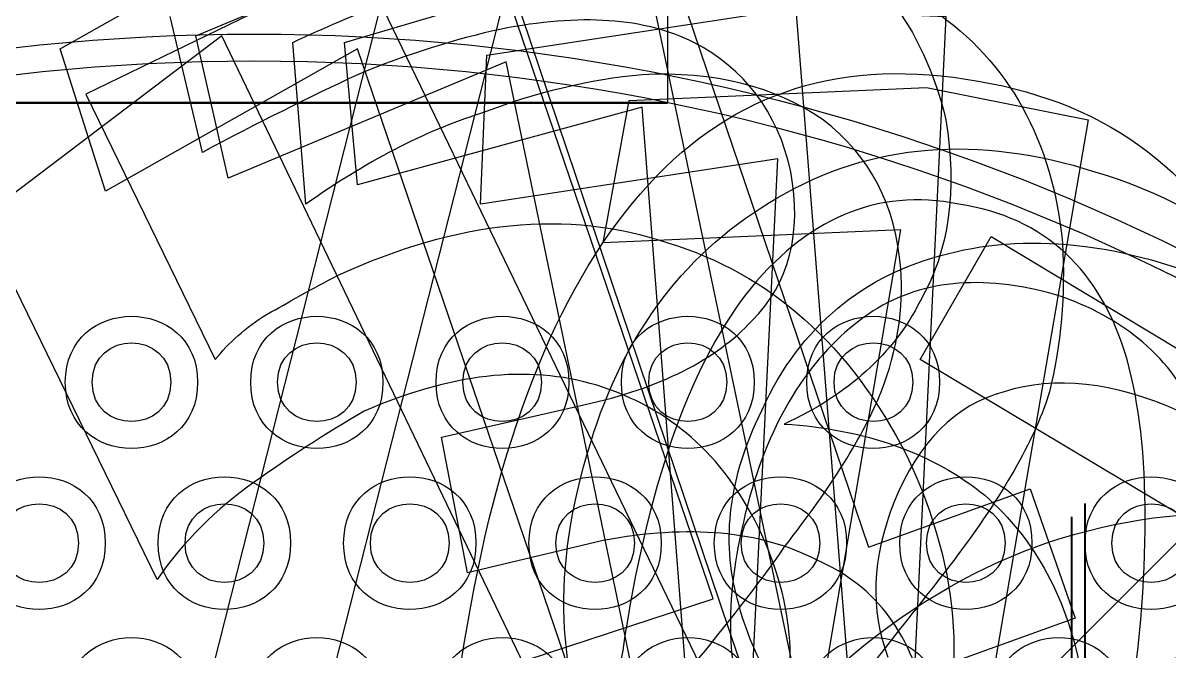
# Model space of a CAD drawing. Extents: x -12.2 to 12.2, y 340.7 to 359.5.
# Drawn here: x -0.158 to 0.624, y 353.152 to 353.58 of the extents above; entities that cross this region are included whole.
import ezdxf

# ---------------------------------------------------------------- set-up
doc = ezdxf.new("R2010")
doc.units = 0
doc.layers.get('0').update_dxf_attribs({"linetype": 'CONTINUOUS'})

msp = doc.modelspace()

# ---------------------------------------------------------------- linework, layer by layer
at = {"color": 5}
for points in [[(-0.300635, 354.391015), (0.281967, 354.391015), (0.281967, 353.526058), (-0.300635, 353.526058), (-0.300635, 354.391015)], [(-0.282355, 354.372347), (0.281967, 354.372347), (0.281967, 353.525669), (-0.282355, 353.525669), (-0.282355, 354.372347)], [(-0.056782, 353.335488), (-0.056782, 353.335488)], [(-0.038503, 353.335488), (-0.038503, 353.335488)], [(0.069617, 353.335488), (0.069617, 353.335488)], [(0.087896, 353.335488), (0.087896, 353.335488)], [(0.196015, 353.335488), (0.196015, 353.335488)], [(0.214683, 353.335488), (0.214683, 353.335488)], [(0.322414, 353.335488), (0.322414, 353.335488)], [(0.341082, 353.335488), (0.341082, 353.335488)], [(0.449202, 353.335488), (0.449202, 353.335488)], [(0.467481, 353.335488), (0.467481, 353.335488)], [(0.566667, 353.252747), (0.566455, 353.139886), (0.361775, 353.13969)], [(0.566522, 353.252553), (0.566583, 353.13982), (0.361788, 353.139566)], [(0.566301, 353.252596), (0.566696, 353.139793), (0.361793, 353.139731)], [(0.56655, 353.252543), (0.566535, 353.139826), (0.361801, 353.139791)], [(0.566588, 353.252672), (0.566687, 353.139565), (0.361828, 353.139829)], [(0.566402, 353.252616), (0.566634, 353.139893), (0.36183, 353.139872)], [(0.566368, 353.252566), (0.566444, 353.139811), (0.361835, 353.139572)], [(0.566724, 353.252711), (0.566743, 353.139807), (0.361844, 353.139681)], [(0.566553, 353.252377), (0.566545, 353.139641), (0.361846, 353.139665)], [(0.566666, 353.252519), (0.566709, 353.139572), (0.361861, 353.139761)], [(0.566531, 353.252449), (0.566687, 353.139696), (0.361882, 353.139717)], [(0.566398, 353.252636), (0.566549, 353.139763), (0.361884, 353.139518)], [(0.566682, 353.252805), (0.566662, 353.139902), (0.361888, 353.13966)], [(0.566559, 353.252762), (0.566685, 353.139863), (0.3619, 353.139798)], [(0.566677, 353.252493), (0.566697, 353.139641), (0.361901, 353.139635)], [(0.56646, 353.252616), (0.5664, 353.139883), (0.361908, 353.139678)], [(0.566702, 353.252622), (0.56666, 353.139675), (0.361924, 353.139858)], [(0.566675, 353.252688), (0.566379, 353.139711), (0.361986, 353.139928)], [(0.566506, 353.252364), (0.566504, 353.139907), (0.361999, 353.139764)], [(0.566574, 353.25276), (0.566757, 353.139692), (0.362023, 353.139726)], [(0.56662, 353.252673), (0.566675, 353.139618), (0.362042, 353.139748)], [(0.566393, 353.252706), (0.566715, 353.139717), (0.36205, 353.139655)], [(0.566558, 353.252452), (0.56672, 353.139727), (0.362055, 353.13979)], [(0.566598, 353.252756), (0.566472, 353.139856), (0.362076, 353.139902)], [(0.566498, 353.252599), (0.566422, 353.139845), (0.36209, 353.13981)], [(0.566469, 353.252523), (0.566693, 353.139862), (0.362102, 353.139681)], [(0.566476, 353.252544), (0.566614, 353.139553), (0.362108, 353.139696)], [(0.566665, 353.252479), (0.56641, 353.139757), (0.36211, 353.139827)], [(0.566546, 353.252488), (0.566526, 353.139637), (0.362114, 353.139577)], [(0.566737, 353.252658), (0.566356, 353.139641), (0.36212, 353.139665)], [(0.566605, 353.252471), (0.56646, 353.139764), (0.362137, 353.139806)], [(0.566397, 353.252497), (0.56662, 353.139837), (0.362144, 353.139635)], [(0.557542, 353.243538), (0.557244, 353.130562), (0.352545, 353.130538)], [(0.557465, 353.243667), (0.557407, 353.130449), (0.352572, 353.13061)], [(0.557461, 353.243525), (0.55748, 353.130622), (0.352582, 353.130496)], [(0.557221, 353.243516), (0.557506, 353.130472), (0.352584, 353.130592)], [(0.557367, 353.243256), (0.557437, 353.130681), (0.352589, 353.130493)], [(0.557243, 353.243423), (0.557398, 353.13067), (0.352594, 353.130691)], [(0.557257, 353.24338), (0.557382, 353.13048), (0.352598, 353.130416)], [(0.557488, 353.243388), (0.557468, 353.130536), (0.352672, 353.130542)], [(0.557426, 353.243255), (0.557339, 353.13069), (0.352673, 353.130445)], [(0.557227, 353.243495), (0.55741, 353.130427), (0.352676, 353.130462)], [(0.557216, 353.243453), (0.557479, 353.130536), (0.352694, 353.1306)], [(0.557404, 353.243244), (0.557395, 353.130508), (0.352696, 353.130531)], [(0.557524, 353.243268), (0.55738, 353.130561), (0.3527, 353.130758)], [(0.557496, 353.243543), (0.557477, 353.13064), (0.352703, 353.130397)], [(0.557454, 353.243547), (0.557271, 353.130479), (0.352705, 353.130795)], [(0.557605, 353.243396), (0.55735, 353.130674), (0.352717, 353.130544)], [(0.557228, 353.243386), (0.557623, 353.130583), (0.35272, 353.13052)], [(0.557255, 353.243529), (0.557604, 353.130498), (0.352722, 353.130535)], [(0.557337, 353.24328), (0.557592, 353.130558), (0.352759, 353.130355)], [(0.557469, 353.243408), (0.557273, 353.130615), (0.352767, 353.130759)], [(0.557461, 353.243486), (0.557385, 353.130732), (0.352779, 353.130421)], [(0.557576, 353.243435), (0.557213, 353.130517), (0.352801, 353.130577)], [(0.557375, 353.243327), (0.55722, 353.130574), (0.352803, 353.130584)], [(0.557223, 353.243558), (0.557322, 353.130451), (0.352846, 353.130653)], [(0.55737, 353.243358), (0.557566, 353.130566), (0.352863, 353.130757)], [(0.557417, 353.243352), (0.557357, 353.130619), (0.352865, 353.130414)], [(0.557188, 353.243557), (0.557231, 353.130609), (0.352867, 353.130538)], [(0.557259, 353.24351), (0.557397, 353.130396), (0.352905, 353.130601)], [(0.557412, 353.243381), (0.557574, 353.130656), (0.352909, 353.130719)], [(0.55758, 353.243532), (0.557198, 353.130515), (0.352962, 353.130538)], [(0.557343, 353.243366), (0.557211, 353.130547), (0.352976, 353.130524)], [(0.557323, 353.24356), (0.55727, 353.130462), (0.352978, 353.130508)], [(-0.119787, 353.225813), (-0.119787, 353.225813)], [(-0.101508, 353.225813), (-0.101508, 353.225813)], [(0.006612, 353.225813), (0.006612, 353.225813)], [(0.024891, 353.225813), (0.024891, 353.225813)], [(0.13301, 353.225813), (0.13301, 353.225813)], [(0.151289, 353.225813), (0.151289, 353.225813)], [(0.259409, 353.225813), (0.259409, 353.225813)], [(0.277688, 353.225813), (0.277688, 353.225813)], [(0.385808, 353.225813), (0.385808, 353.225813)], [(0.404087, 353.225813), (0.404087, 353.225813)], [(0.512207, 353.225813), (0.512207, 353.225813)], [(0.530486, 353.225813), (0.530486, 353.225813)]]:
    msp.add_lwpolyline(points, dxfattribs=at)
at = {"color": 7}
for points in [[(-0.246944, 353.571528), (0.145521, 353.761146), (0.185208, 353.677361), (-0.114653, 353.53184), (-0.026458, 353.351042)], [(0.110243, 353.686181), (0.246944, 353.730278), (0.418924, 353.22316), (0.529167, 353.262847), (0.560035, 353.174653), (0.449792, 353.134965), (0.511528, 352.949757), (0.405694, 352.914479), (0.343958, 353.099688), (-0.008819, 352.980625), (-0.044097, 353.077639), (0.110243, 353.686181)], [(0.088194, 352.923299), (0.251354, 353.002674), (-0.022049, 353.571528), (-0.185208, 353.448056), (-0.229306, 353.53625), (-0.066146, 353.659722), (0.030868, 353.708229), (0.348368, 353.051181), (0.511528, 353.126146), (0.551215, 353.042361), (0.127882, 352.839514), (0.088194, 352.923299)], [(0.101424, 352.910069), (0.273403, 352.967396), (0.070556, 353.562708), (-0.101424, 353.465694), (-0.132292, 353.562708), (0.039688, 353.659722), (0.145521, 353.695), (0.379236, 353.002674), (0.551215, 353.06441), (0.582083, 352.976215), (0.132292, 352.821875), (0.101424, 352.910069)], [(0.119062, 352.89684), (0.299861, 352.936528), (0.171979, 353.553889), (-0.017639, 353.474514), (-0.039688, 353.571528), (0.149931, 353.650903), (0.255764, 353.672951), (0.405694, 352.958576), (0.582083, 352.993854), (0.599722, 352.90125), (0.136701, 352.804236), (0.119062, 352.89684)], [(0.132292, 352.879201), (0.31309, 352.89684), (0.264583, 353.523021), (0.070556, 353.470104), (0.061736, 353.567118), (0.255764, 353.624444), (0.366007, 353.633264), (0.423333, 352.90566), (0.604132, 352.918889), (0.612951, 352.826285), (0.141111, 352.786597), (0.132292, 352.879201)], [(0.171979, 353.602396), (0.044097, 353.099688), (0.31309, 353.187882), (0.171979, 353.602396)], [(-0.035278, 353.492153), (-0.057326, 353.584757)], [(0.145521, 352.865972), (0.326319, 352.857153), (0.357187, 353.487743), (0.15434, 353.456875), (0.15875, 353.558299), (0.361597, 353.589167), (0.47184, 353.584757), (0.436562, 352.852743), (0.617361, 352.843924), (0.612951, 352.751319), (0.141111, 352.773368), (0.145521, 352.865972)], [(-0.066146, 353.201111), (-0.246944, 353.571528)], [(0.035278, 353.456875), (0.026458, 353.567118)], [(0.15875, 352.848333), (0.335139, 352.817465), (0.440972, 353.439236), (0.238125, 353.430417), (0.255764, 353.527431), (0.458611, 353.53625), (0.568854, 353.514201), (0.445382, 352.795417), (0.621771, 352.768958), (0.604132, 352.676354), (0.141111, 352.755729), (0.15875, 352.848333)], [(0.493889, 353.54066), (0.493889, 353.54066)], [(0.48066, 353.456875), (0.48066, 353.456875)], [(0.502708, 353.434826), (0.95691, 353.161424), (0.934861, 353.121736), (0.277812, 352.610208), (0.176389, 352.671944), (0.79375, 353.148194), (0.454201, 353.351042), (0.502708, 353.434826)], [(0.238125, 353.227569), (0.145521, 353.205521), (0.127882, 353.298125), (0.224896, 353.320174)], [(0.361597, 353.306944), (0.361597, 353.306944)], [(0.379236, 352.976215), (0.674687, 353.271667)], [(0.436562, 353.254028), (0.436562, 353.254028)]]:
    msp.add_lwpolyline(points, dxfattribs=at)
at = {"color": 3}
msp.add_lwpolyline([(-0.282355, 353.525669), (0.281967, 353.525669)], dxfattribs=at)
msp.add_lwpolyline([(-0.282355, 353.525669), (0.281967, 353.525669)], dxfattribs=at)
at = {"color": 7}
for points in [[(0.366007, 353.650903), (0.421129, 353.624444), (0.456406, 353.578143), (0.47184, 353.514201)], [(0.026458, 353.567118), (0.069453, 353.586962), (0.111345, 353.603498), (0.149931, 353.615625)], [(0.299861, 353.567118), (0.266788, 353.583655), (0.222691, 353.586962), (0.167569, 353.575938)], [(0.463021, 353.589167), (0.514835, 353.553889), (0.544601, 353.49987), (0.551215, 353.430417)], [(0.167569, 353.575938), (0.137804, 353.569323), (0.104731, 353.559401), (0.070556, 353.545069)], [(0.366007, 353.478924), (0.357187, 353.519713), (0.334037, 353.549479), (0.299861, 353.567118)], [(0.268993, 353.470104), (0.327422, 353.534045), (0.402387, 353.557196), (0.493889, 353.54066)], [(0.070556, 353.545069), (0.037482, 353.529635), (0.002205, 353.511996), (-0.035278, 353.492153)], [(0.264583, 353.545069), (0.229306, 353.541762), (0.191823, 353.532943), (0.15434, 353.518611)], [(0.388056, 353.514201), (0.354982, 353.537352), (0.314193, 353.547274), (0.264583, 353.545069)], [(0.493889, 353.54066), (0.584288, 353.525226), (0.648229, 353.476719), (0.683507, 353.395139)], [(0.15434, 353.518611), (0.115755, 353.506484), (0.076068, 353.485538), (0.035278, 353.456875)], [(0.440972, 353.412778), (0.437665, 353.455773), (0.420026, 353.489948), (0.388056, 353.514201)], [(0.47184, 353.514201), (0.479557, 353.466797), (0.474045, 353.424905), (0.454201, 353.390729)], [(0.357187, 353.461285), (0.421129, 353.498768), (0.493889, 353.50428), (0.573264, 353.478924)], [(0.339549, 353.3775), (0.364905, 353.402856), (0.373724, 353.437031), (0.366007, 353.478924)], [(0.573264, 353.478924), (0.663663, 353.452465), (0.723194, 353.396241), (0.749653, 353.311354)], [(0.145521, 353.170243), (0.168672, 353.30474), (0.209462, 353.405061), (0.268993, 353.470104)], [(0.48066, 353.456875), (0.424436, 353.467899), (0.375929, 353.446953), (0.335139, 353.395139)], [(0.229306, 353.293715), (0.252457, 353.369783), (0.295451, 353.426007), (0.357187, 353.461285)], [(0.057326, 353.408368), (0.138906, 353.445851), (0.213871, 353.453568), (0.282222, 353.430417)], [(0.595313, 353.351042), (0.577674, 353.411675), (0.539088, 353.448056), (0.48066, 353.456875)], [(0.467431, 353.421597), (0.525859, 353.438134), (0.592005, 353.431519), (0.665868, 353.399549)], [(0.282222, 353.430417), (0.351675, 353.40947), (0.406797, 353.360963), (0.445382, 353.284896)], [(0.551215, 353.430417), (0.55342, 353.395139), (0.550113, 353.360963), (0.542396, 353.328993)], [(0.343958, 353.311354), (0.369314, 353.369783), (0.411207, 353.406163), (0.467431, 353.421597)], [(0.427743, 353.328993), (0.438768, 353.357656), (0.443177, 353.386319), (0.440972, 353.412778)], [(0.008819, 353.38191), (0.023151, 353.389627), (0.039688, 353.399549), (0.057326, 353.408368)], [(0.546806, 353.395139), (0.496094, 353.40947), (0.453099, 353.405061), (0.418924, 353.38191)], [(0.335139, 353.395139), (0.296554, 353.344427), (0.267891, 353.26395), (0.251354, 353.152604)], [(0.454201, 353.390729), (0.436562, 353.355451), (0.404592, 353.326788), (0.361597, 353.306944)], [(0.643819, 353.311354), (0.626181, 353.352144), (0.593107, 353.379705), (0.546806, 353.395139)], [(-0.026458, 353.351042), (-0.017639, 353.362066), (-0.005512, 353.37309), (0.008819, 353.38191)], [(0.418924, 353.38191), (0.383646, 353.357656), (0.356085, 353.317969), (0.339549, 353.262847)], [(0.224896, 353.320174), (0.27671, 353.331198), (0.315295, 353.351042), (0.339549, 353.3775)], [(0.595313, 353.095278), (0.611849, 353.206623), (0.611849, 353.29151), (0.595313, 353.351042)], [(0.233715, 353.333403), (0.186311, 353.347734), (0.133394, 353.34112), (0.074965, 353.315764)], [(0.343958, 353.236389), (0.319705, 353.285998), (0.283325, 353.317969), (0.233715, 353.333403)], [(0.63059, 353.315764), (0.586493, 353.335607), (0.545703, 353.340018), (0.511528, 353.328993)], [(0.361597, 353.22316), (0.393568, 353.26395), (0.415616, 353.299227), (0.427743, 353.328993)], [(0.511528, 353.328993), (0.478455, 353.320174), (0.453099, 353.294818), (0.436562, 353.254028)], [(0.542396, 353.328993), (0.533576, 353.299227), (0.51263, 353.261745), (0.48066, 353.21875)], [(0.074965, 353.315764), (0.048507, 353.30033), (0.023151, 353.283793), (0, 353.267257)], [(0.330729, 353.183472), (0.318602, 353.224262), (0.323012, 353.267257), (0.343958, 353.311354)], [(0.361597, 353.306944), (0.416719, 353.303637), (0.463021, 353.287101), (0.498299, 353.258438)], [(0.238125, 353.073229), (0.205052, 353.133863), (0.202847, 353.207726), (0.229306, 353.293715)], [(0.445382, 353.284896), (0.482865, 353.205521), (0.487274, 353.129453), (0.458611, 353.06)], [(0, 353.267257), (-0.025356, 353.249618), (-0.048507, 353.226467), (-0.066146, 353.201111)], [(0.339549, 353.262847), (0.32191, 353.201111), (0.319705, 353.149297), (0.335139, 353.108507)], [(0.498299, 353.258438), (0.532474, 353.228672), (0.555625, 353.18678), (0.564444, 353.134965)], [(0.577674, 353.236389), (0.673585, 353.25954), (0.763984, 353.238594), (0.846667, 353.174653)], [(0.436562, 353.254028), (0.421129, 353.215443), (0.420026, 353.180165), (0.432153, 353.148194)], [(0.383646, 353.21434), (0.345061, 353.234184), (0.296554, 353.238594), (0.238125, 353.227569)], [(0.31309, 353.051181), (0.39467, 353.153707), (0.482865, 353.215443), (0.577674, 353.236389)], [(0.352778, 353.086458), (0.372621, 353.13276), (0.369314, 353.183472), (0.343958, 353.236389)], [(0.233715, 353.06441), (0.300963, 353.142682), (0.343958, 353.196701), (0.361597, 353.22316)], [(0.48066, 353.21875), (0.47184, 353.206623), (0.44428, 353.172448), (0.401285, 353.117326)], [(0.458611, 353.112917), (0.449792, 353.162526), (0.424436, 353.196701), (0.383646, 353.21434)], [(0.401285, 353.073229), (0.366007, 353.1052), (0.341754, 353.14158), (0.330729, 353.183472)], [(0.15875, 352.843924), (0.125677, 352.922196), (0.121268, 353.031337), (0.145521, 353.170243)], [(0.564444, 353.037951), (0.601927, 353.063307), (0.63059, 353.108507), (0.648229, 353.170243)], [(0.79375, 353.104097), (0.734219, 353.147092), (0.673585, 353.160321), (0.612951, 353.143785)], [(0.251354, 353.152604), (0.230408, 353.040156), (0.230408, 352.953064), (0.251354, 352.892431)]]:
    msp.add_open_spline(points, degree=3, dxfattribs=at)
at = {"color": 5}
for points in [[(-1.429278, 352.143061), (-1.429278, 352.932568), (-0.789506, 353.572729), (0, 353.572729)], [(0, 353.572729), (0.789506, 353.572729), (1.429278, 352.932568), (1.429278, 352.143061)], [(-1.410999, 352.143061), (-1.410999, 352.922456), (-0.779394, 353.55445), (0, 353.55445)], [(0, 353.55445), (0.779394, 353.55445), (1.410999, 352.922456), (1.410999, 352.143061)], [(-0.128732, 353.335488), (-0.128732, 353.395382), (-0.038503, 353.395382), (-0.038503, 353.335488)], [(-0.002334, 353.335488), (-0.002334, 353.395382), (0.087896, 353.395382), (0.087896, 353.335488)], [(0.124065, 353.335488), (0.124065, 353.395382), (0.214683, 353.395382), (0.214683, 353.335488)], [(0.250464, 353.335488), (0.250464, 353.395382), (0.341082, 353.395382), (0.341082, 353.335488)], [(0.376863, 353.335488), (0.376863, 353.395382), (0.467481, 353.395382), (0.467481, 353.335488)], [(-0.110453, 353.335488), (-0.110453, 353.371269), (-0.056782, 353.371269), (-0.056782, 353.335488)], [(0.015946, 353.335488), (0.015946, 353.371269), (0.069617, 353.371269), (0.069617, 353.335488)], [(0.142344, 353.335488), (0.142344, 353.371269), (0.196015, 353.371269), (0.196015, 353.335488)], [(0.269132, 353.335488), (0.269132, 353.371269), (0.322414, 353.371269), (0.322414, 353.335488)], [(0.395531, 353.335488), (0.395531, 353.371269), (0.449202, 353.371269), (0.449202, 353.335488)], [(-0.038503, 353.335488), (-0.038503, 353.275205), (-0.128732, 353.275205), (-0.128732, 353.335488)], [(-0.056782, 353.335488), (-0.056782, 353.299707), (-0.110453, 353.299707), (-0.110453, 353.335488)], [(0.087896, 353.335488), (0.087896, 353.275205), (-0.002334, 353.275205), (-0.002334, 353.335488)], [(0.069617, 353.335488), (0.069617, 353.299707), (0.015946, 353.299707), (0.015946, 353.335488)], [(0.214683, 353.335488), (0.214683, 353.275205), (0.124065, 353.275205), (0.124065, 353.335488)], [(0.196015, 353.335488), (0.196015, 353.299707), (0.142344, 353.299707), (0.142344, 353.335488)], [(0.341082, 353.335488), (0.341082, 353.275205), (0.250464, 353.275205), (0.250464, 353.335488)], [(0.322414, 353.335488), (0.322414, 353.299707), (0.269132, 353.299707), (0.269132, 353.335488)], [(0.467481, 353.335488), (0.467481, 353.275205), (0.376863, 353.275205), (0.376863, 353.335488)], [(0.449202, 353.335488), (0.449202, 353.299707), (0.395531, 353.299707), (0.395531, 353.335488)], [(-0.191737, 353.225813), (-0.191737, 353.286095), (-0.101508, 353.286095), (-0.101508, 353.225813)], [(-0.065338, 353.225813), (-0.065338, 353.286095), (0.024891, 353.286095), (0.024891, 353.225813)], [(0.06106, 353.225813), (0.06106, 353.286095), (0.151289, 353.286095), (0.151289, 353.225813)], [(0.187459, 353.225813), (0.187459, 353.286095), (0.277688, 353.286095), (0.277688, 353.225813)], [(0.313858, 353.225813), (0.313858, 353.286095), (0.404087, 353.286095), (0.404087, 353.225813)], [(0.440257, 353.225813), (0.440257, 353.286095), (0.530486, 353.286095), (0.530486, 353.225813)], [(0.566655, 353.225813), (0.566655, 353.286095), (0.656885, 353.286095), (0.656885, 353.225813)], [(-0.173458, 353.225813), (-0.173458, 353.261593), (-0.119787, 353.261593), (-0.119787, 353.225813)], [(-0.047059, 353.225813), (-0.047059, 353.261593), (0.006612, 353.261593), (0.006612, 353.225813)], [(0.079339, 353.225813), (0.079339, 353.261593), (0.13301, 353.261593), (0.13301, 353.225813)], [(0.205738, 353.225813), (0.205738, 353.261593), (0.259409, 353.261593), (0.259409, 353.225813)], [(0.332137, 353.225813), (0.332137, 353.261593), (0.385808, 353.261593), (0.385808, 353.225813)], [(0.458536, 353.225813), (0.458536, 353.261593), (0.512207, 353.261593), (0.512207, 353.225813)], [(0.584935, 353.225813), (0.584935, 353.261593), (0.638605, 353.261593), (0.638605, 353.225813)], [(-0.101508, 353.225813), (-0.101508, 353.16553), (-0.191737, 353.16553), (-0.191737, 353.225813)], [(-0.119787, 353.225813), (-0.119787, 353.190032), (-0.173458, 353.190032), (-0.173458, 353.225813)], [(0.024891, 353.225813), (0.024891, 353.16553), (-0.065338, 353.16553), (-0.065338, 353.225813)], [(0.006612, 353.225813), (0.006612, 353.190032), (-0.047059, 353.190032), (-0.047059, 353.225813)], [(0.151289, 353.225813), (0.151289, 353.16553), (0.06106, 353.16553), (0.06106, 353.225813)], [(0.13301, 353.225813), (0.13301, 353.190032), (0.079339, 353.190032), (0.079339, 353.225813)], [(0.277688, 353.225813), (0.277688, 353.16553), (0.187459, 353.16553), (0.187459, 353.225813)], [(0.259409, 353.225813), (0.259409, 353.190032), (0.205738, 353.190032), (0.205738, 353.225813)], [(0.404087, 353.225813), (0.404087, 353.16553), (0.313858, 353.16553), (0.313858, 353.225813)], [(0.385808, 353.225813), (0.385808, 353.190032), (0.332137, 353.190032), (0.332137, 353.225813)], [(0.530486, 353.225813), (0.530486, 353.16553), (0.440257, 353.16553), (0.440257, 353.225813)], [(0.512207, 353.225813), (0.512207, 353.190032), (0.458536, 353.190032), (0.458536, 353.225813)], [(0.656885, 353.225813), (0.656885, 353.16553), (0.566655, 353.16553), (0.566655, 353.225813)], [(0.638605, 353.225813), (0.638605, 353.190032), (0.584935, 353.190032), (0.584935, 353.225813)], [(-0.128732, 353.116527), (-0.128732, 353.17642), (-0.038503, 353.17642), (-0.038503, 353.116527)], [(-0.002334, 353.116527), (-0.002334, 353.17642), (0.087896, 353.17642), (0.087896, 353.116527)], [(0.124065, 353.116527), (0.124065, 353.17642), (0.214683, 353.17642), (0.214683, 353.116527)], [(0.250464, 353.116527), (0.250464, 353.17642), (0.341082, 353.17642), (0.341082, 353.116527)], [(0.376863, 353.116527), (0.376863, 353.17642), (0.467481, 353.17642), (0.467481, 353.116527)], [(0.50365, 353.116527), (0.50365, 353.17642), (0.59388, 353.17642), (0.59388, 353.116527)]]:
    msp.add_open_spline(points, degree=3, dxfattribs=at)

doc.saveas('drawing.dxf')
